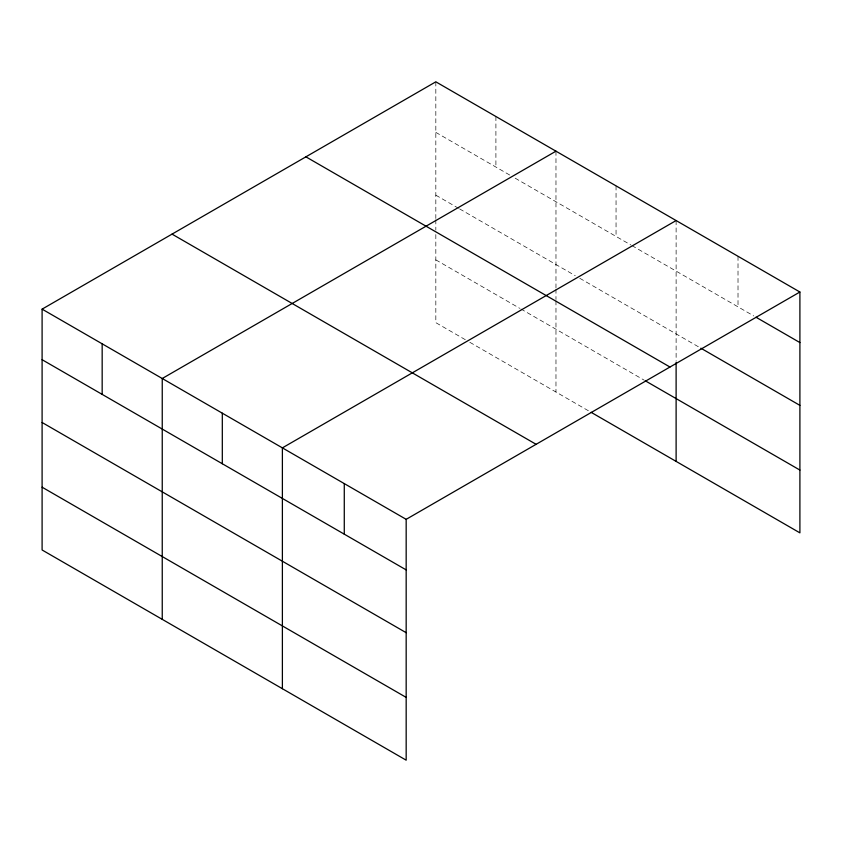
<?xml version="1.0" encoding="UTF-8"?>
<svg xmlns="http://www.w3.org/2000/svg" width="842" height="842" viewBox="0 0 842 842"><rect width="100%" height="100%" fill="white"/><g stroke="black" fill="none" stroke-linecap="round" stroke-linejoin="round"><path stroke-width="0.63" stroke-dasharray="4.21 3.16" d="M435.83 132.383L510.641 175.568M515.167 178.188L630.784 244.938M631.91 245.59L753.758 315.939M435.83 195.176L458.501 208.269M459.637 208.921L575.244 275.66M579.78 278.281L699.744 347.546M435.83 259.873L519.703 308.298M520.84 308.951L644.383 380.279M465.3 339.684L435.83 322.665L435.83 231.403M469.836 342.305L588.842 411.012M738.013 256.284L738.013 306.846M676.115 220.551L676.115 361.081M616.049 185.861L616.049 236.423M555.973 151.181L555.973 287.827M555.973 289.122L555.973 299.478M555.973 300.773L555.973 392.035M495.906 116.501L495.906 167.063M435.83 81.821L435.83 218.467M435.83 219.762L435.83 230.108"/><path stroke-width="1.26" d="M799.9 292.016L435.83 81.821L42.1 309.14L42.1 549.984L406.17 760.179L406.17 519.335L799.9 292.016L799.9 532.86L591.116 412.317M555.973 151.181L162.243 378.5L162.243 619.354M676.115 220.551L282.386 447.87L282.386 688.714M756.011 317.234L799.9 342.578M700.87 348.199L799.9 405.37M305.899 156.833L669.969 367.028M645.519 380.931L799.9 470.068M172.031 234.118L536.101 444.313M42.1 309.14L406.17 519.335M42.1 359.702L406.17 569.897M42.1 422.495L406.17 632.689M42.1 487.192L406.17 697.387M676.115 362.365L676.115 461.395M344.273 483.603L344.273 534.165M222.309 413.18L222.309 463.742M102.166 343.82L102.166 394.382"/></g></svg>
